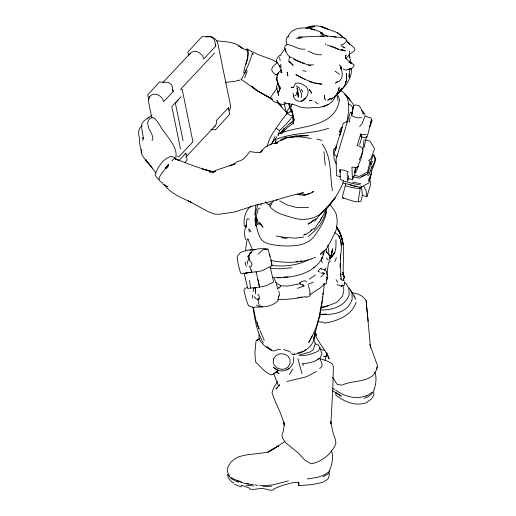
<?xml version="1.0" encoding="UTF-8"?>
<svg xmlns="http://www.w3.org/2000/svg" width="516" height="516" viewBox="0 0 516 516"><rect width="100%" height="100%" fill="white"/><g stroke="black" fill="none" stroke-linecap="round" stroke-linejoin="round"><path stroke-width="0.77" d="M340.238 263.682L340.238 267.398L340.521 254.453L340.283 258.432M340.96 245.3L340.973 242.423L340.263 240.327M259.238 224.802L257.355 220.538L257.387 218.99L256.207 217.281L258.116 209.077L259.903 208.071M351.441 68.583C352.176 80.296 342.876 88.397 335.774 96.234L337.367 92.706M329.253 473.056L329.144 476.184L327.737 479.358L322.261 482.525L311.993 484.601L298.796 485.646L298.274 481.976M278.253 135.386L278.311 134.05C298.996 124.775 335.065 129.045 339.554 99.627L338.335 95.879L336.948 94.305M298.796 485.646L298.932 482.389L293.017 482.557L282.084 485.543L274.151 488.697L273.416 489.994L270.158 490.2L262.541 488.297L253.124 489.439L249.738 489.045L249.041 487.904L241.359 485.201L241.114 486.911L234.496 484.266M175.44 159.521C178.233 149.563 171.647 142.726 166.778 135.166C161.611 130.096 159.45 122.615 153.955 117.887C150.072 116.171 147.628 120.744 147.608 124.046M257.961 225.066L256.052 220.513L256.207 217.281C255.588 224.892 257.291 232.639 261.083 239.25C265.766 244.836 274.067 244.713 280.723 245.79C292.024 246.229 305.304 246.558 313.47 237.289C319.088 229.536 324.874 221.19 326.609 211.605M326.505 208.49C324.899 219.79 317.334 229.878 308.168 236.451M281.452 69.75L280.897 72.775L281.562 71.718M335.91 239.869C336.187 246.461 336.368 254.582 329.782 258.29M346.23 75.82L346.365 73.73C347.661 80.29 345.127 87.481 339.238 91.016L342.102 88.152M324.261 284.348C322.216 304.182 319.662 324.932 308.845 342.153M252.582 298.229L252.769 295.139M324.312 98.756L324.558 95.266L324.454 97.176L325.544 100.252M333.439 153.4L333.594 149.859L334.626 148.421L336.174 148.227M258.993 299.325L259.264 296.216L257.781 294.114M328.473 262.541L326.905 274.854M246.332 227.079L246.474 221.809L247.1 218.836L249.441 219.119M142.855 140.52L143.132 137.714L143.074 138.888C143.383 133.921 141.145 129.31 141.681 124.35L143.687 121.105L151.427 115.507M254.794 214.946L255.878 204.897M322.094 300.867L319.036 318.146L313.58 339.135L315.573 331.401C315.076 345.004 306.027 352.77 293.043 354.55L291.559 353.492M322.268 299.306L322.526 296.971M322.79 294.636L322.964 293.075M340.328 258.445C341.14 250.84 342.947 242.385 338.612 235.438L334.761 232.619M364.051 139.591L363.219 146.776L362.38 149.743M309.864 292.475L309.968 295.836L305.775 297.571M340.992 69.234L341.147 66.906L339.341 64.842M278.646 295.791L277.976 300.731C273.725 305.22 267.643 306.607 261.702 306.968L259.045 304.737M243.655 72.601C244.674 65.203 248.97 57.96 247.512 50.349L243.468 48.794L238.211 45.705L242.739 48.607C235.509 41.422 225.44 41.97 216.275 40.7M346.952 122.228C348.629 111.598 351.867 96.847 340.592 90.371M361.593 117.667L357.014 117.854L351.648 115.816L352.641 109.263M360.91 186.263C362.658 191.068 362.696 196.473 360.923 201.279C355.002 203.259 348.448 198.989 342.65 197.957L342.501 196.319L345.746 183.993M349.364 122.273L350.19 117.248M266.901 146.783L269.41 139.397L272.693 133.263L282.149 119.564L287.289 113.159L290.811 111.469L292.108 112.043M296.926 91.7L296.132 94.996L294.849 95.666M356.124 167.687L354.595 172.847L355.518 167.655M351.648 115.816L353.028 107.947L353.679 105.954L354.956 104.948L358.813 105.451L360.697 107.857L363.645 114.049L362.496 112.998M290.811 111.469L291.34 108.495M352.144 112.901L353.028 107.947M345.41 82.863L345.656 81.534M376.699 369.624L377.46 365.638L369.675 344.095M360.336 184.967L352.247 183.457L343.321 180.89L342.895 182.903L360.458 187.45L368.785 182.993L371.185 173.37M343.779 290.353L342.605 296.094L336.755 302.428L324.029 307.278L320.836 307.459M252.788 54.78L253.111 53.212M340.102 134.624L341.934 128.69M359.646 187.405L360.207 188.559L358.356 200.208L358.555 201.866M377.028 366.908C374.474 383.762 353.408 379.35 341.966 385.181L337.219 384.459L332.562 377.215M340.044 135.134L340.876 131.212M366.579 136.347L363.935 147.899M276.686 283.703L278.917 284.451L280.775 285.754L287.315 286.116L299.848 283.794L300.112 282.587L301.931 281.375L305.079 280.743L306.588 282.059M331.53 254.091L332.678 248.776L331.008 255.884L329.343 258.135M363.161 149.079L361.007 158.954L357.743 166.513M301.163 97.634L301.783 94.886L299.48 88.597M325.028 360.42L326.905 352.596M260.819 205.387L261.167 203.846M252.33 52.903C250.002 62.068 245.984 70.898 241.488 79.122M370.146 178.53L371.688 172.028L371.21 170.867M245.622 261.805L245.132 263.857L246.326 266.269M335.406 150.298L336.625 145.215L335.026 149.975L335.793 148.808M344.843 282.8L344.211 285.4L342.669 285.625M374.539 388.554C375.996 383.291 376.783 377.402 374.906 372.152M371.501 119.854L369.559 127.575L372.133 120.621L371.346 119.364M349.467 54.715L345.772 58.669L345.372 57.618L346.075 54.928L345.359 56.096M327.338 278.743L327.763 277.131L326.499 271.493L324.035 269.423L320.63 268.604L319.294 269.475L318.043 271.506L319.52 271.926M356.085 302.195C352.015 315.315 336.903 321.423 324.364 323.1L322.107 321.758L320.881 322.319L319.359 321.81L318.101 320.804M326.983 280.033L327.763 277.131M325.731 209.18L324.932 212.121L319.423 222.144M247.041 239.624L245.693 248.551L246.029 250.731M371.926 166.068L369.43 174.279L367.715 175.846M245.964 64.461L247.77 58.289L248.286 53.677L247.983 49.878L247.138 48.981L245.997 49.929M275.047 143.661L275.654 141.648M359.375 160.076L360.033 157.87M336.258 163.83L334.136 159.134L333.858 154.316L343.314 123.201L348.197 120.996M366.515 134.45L363.883 134.779L360.71 133.999L357.162 145.686L360.336 146.467L362.271 148.408M359.607 126.568L362.013 123.795L364.87 116.152L370.804 117.829L371.63 119.312L367.34 136.398L365.838 137.514L363.219 137.359L361.103 136.843L361.548 135.386M359.639 144.59L361.948 136.992M362.29 195.448L366.94 196.59L370.617 184.489L369.804 178.517M279.64 89.133L278.821 91.816L279.291 90.416M258.155 204.091L256.117 210.67L254.956 219.487L255.652 225.17L256.329 226.092L255.446 224.576M278.04 135.308L279.653 130.535L286.503 123.808L292.985 116.061L290.05 115.339L287.289 113.159M249.099 256.026L250.125 253.046L253.034 250.215C257.761 248.312 262.992 248.415 267.959 249.17L270.919 259.2L271.719 265.418M371.056 161.127L373.12 155.161M293.385 87.488L291.211 87.243L293.385 87.488L295.449 83.495C299.203 81.709 303.144 84.701 306.201 86.694C309.845 90.881 308.039 97.208 303.473 99.904M360.413 157.677L362.787 151.388M244.7 77.864L247.222 71.202M334.865 261.664L336.393 257.742M324.293 251.002L323.906 252.582M288.825 59.34L289.786 56.934M246.525 225.066C244.12 229.523 244.126 234.748 245.552 239.514M368.192 180.813L369.849 176.678M358.317 166.378L352.434 179.639L348.648 178.704L348.352 175.53M371.862 168.061L374.274 162.127L375.261 157.541L373.778 155.413M345.559 82.863L346.642 80.206L345.533 82.231M338.303 89.842L339.315 87.475L337.503 93.144L335.774 96.234M323.893 252.892C318.559 272.893 294.952 277.569 277.111 277.847M329.795 470.444L328.421 473.623L323.074 476.868M244.629 73.594L246.467 69.454M248.454 259.529L247.312 262.115L247.345 264.231M272.274 142.558L275.054 136.437M335.032 96.698C333.491 102.452 327.725 104.935 322.681 106.941L328.195 104.471M371.21 164.546L372.378 161.456L371.043 161.605M348.752 178.523L347.507 181.161L347.139 173.724L348.21 171.757L343.759 170.19L340.05 169.751L340.315 179.394L343.346 180.761M308.794 342.811L312.245 335.619M343.017 183.057C337.587 194.971 330.537 206.652 319.817 214.521C312.174 219.287 303.221 220.609 294.526 218.255C285.896 215.591 275.718 213.882 269.765 206.439L271.984 203.459M349.08 62.346L349.719 61.023L349.306 62.333L351.37 63.262L349.577 62.507M279.059 385.878L279.627 384.762L275.854 388.941L277.608 387.439M249.86 254.169L248.789 256.13L249.37 259.425M314.863 343.63L318.359 345.03L319.985 347.836L318.127 351.248C312.161 353.776 305.427 356.459 298.88 355.085L310.039 351.989L313.238 349.751L315.431 343.25L313.883 340.205M149.621 96.718L148.408 99.949L148.55 101.839L151.904 118.229M229.427 110.618L230.639 107.386L230.497 105.503L217.881 43.828C216.823 38.919 211.083 34.74 206.187 36.933M323.738 250.86L320.384 254.285L326.131 249.325L331.001 240.824L336.18 229.968L337.109 223.499L337.225 220.209L336.316 214.334L334.478 210.567L329.95 204.484M151.917 140.616L152.884 138.991C152.994 133.612 148.253 129.845 147.899 124.627M303.789 365.38L302.221 363.683L307.426 363.154L313.825 361.632L317.54 359.742L318.153 358.717M278.679 287.373L277.614 289.134L276.176 282.317M289.405 374.571L292.695 369.14M314.315 229.407L319.43 221.338M320.281 219.99L321.984 217.3M277.55 381.543L273.848 387.348L272.009 392.347C275.292 403.725 282.084 413.929 284.419 425.655L283.839 422.017M322.694 254.465L323.506 253.208M277.666 74.065L278.84 72.253L281.297 70.112M279.285 288.063L280.775 285.754L280.214 286.167M291.127 107.109L290.095 108.708L291.147 110.34M324.622 270.229L326.138 267.998M278.382 297.048L279.685 295.158L278.814 291.243M278.053 73.382L278.84 72.253C274.705 77.2 278.111 83.592 280.336 88.584L279.762 86.146M280.124 133.902L282.304 130.793L289.231 124.079L293.572 120.589M281.31 132.631L284.458 128.174L281.001 132.67L283.8 129.916M166.513 168.642L168.551 165.765M276.299 200.634L277.028 199.608M352.699 111.301L351.538 112.939L351.938 113.262M284.948 48.852L280.659 54.644M270.449 145.041L276.944 136.85M343.075 68.983L346.165 70.189L347.487 69.467L349.197 69.596L349.764 68.854L349.151 77.374L349.113 74.343M331.02 257.452L334.968 252.543M165.036 168.19L168.687 164.365L161.186 174.105L159.044 177.768L159.431 180.297L155.832 176.433L155.039 174.569C158.044 167.132 163.037 158.431 171.293 156.322L174.344 157.438L175.846 159.244M185.018 162.346L187.147 159.734L185.805 153.2L178.929 160.534M314.502 221.396L321.7 212.566M277.518 84.495L276.376 86.572L278.524 95.428L278.072 91.319M336.574 82.012L335.594 83.16L337.341 81.812M258.322 254.169L262.515 249.976L265.753 248.88M330.014 257.529L334.278 253.356M291.108 366.476C287.077 372.107 277.918 372.378 273.299 367.244L277.692 370.146M310.703 230.787L311.767 229.62M162.959 82.489L190.217 53.393M148.795 99.827L147.776 94.828L159.418 82.057L168.584 82.328L171.886 85.159L173.189 91.526L163.669 101.684A8.191 6.476 43.1 0 0 157.141 94.551A8.191 6.476 43.1 0 0 149.55 97.098M188.559 55.651L187.83 52.077L201.988 36.623L211.154 36.894L214.456 39.726L215.759 46.092L203.723 58.94A8.191 6.476 43.1 0 0 196.873 51.703A8.191 6.476 43.1 0 0 189.372 54.877M214.533 53.077L180.503 89.397L182.206 89.449L192.92 141.797L179.213 156.419L177.51 156.367M180.903 96.847L171.822 106.541L180.516 149.021M178.562 99.601L175.356 103.019L183.064 140.668M210.941 129.619L215.553 129.755L229.717 114.3L228.375 107.76L216.339 120.609A8.191 6.476 43.1 0 1 213.998 126.846M185.825 157.154L215.269 125.73M255.955 271.997L262.296 270.655L270.126 266.682L273.635 281.91L266.566 285.658L259.516 287.115L256.168 271.777L248.602 272.48M334.046 97.369L341.115 89.842L334.046 97.369L330.704 99.42L332.562 97.905M288.979 368.185L288.044 369.159L286.477 369.424M324.757 283.407L320.72 287.58L310.135 294.481M250.763 253.24L251.66 252.311M313.56 219.971L311.948 221.628L308.02 224.131L311.187 222.351L315.96 218.545M171.899 160.979L174.621 158.18M277.434 62.546L273.332 66.08L271.945 68.26L271.764 70.357L273.428 72.808L275.196 74.33L277.421 75.33M277.202 87.914L271.571 95.853L270.732 97.266L270.81 98.227L273.641 101.575L279.608 103.548M277.227 77.265L276.228 78.948L278.53 84.972L277.227 82.457M291.346 365.747C293.785 363.574 293.862 359.884 293.675 356.859M289.966 123.853L293.636 120.847M281.355 133.599L287.825 127.297L293.636 122.989M251.453 205.89C245.287 210.173 243.584 218.023 244.139 225.099L244.836 226.234L246.106 226.924M319.759 368.553L321.539 366.837L322.1 365.522L321.797 362.877L319.765 358.349M278.505 370.03L272.99 374.455L270.474 374.822L264.334 370.785L255.459 361.806L254.936 353.015L255.936 341.469L256.31 340.508L259.438 338.896M291.495 105.425L289.302 107.502L286.993 111.559L287.606 113.372M276.473 371.746L277.55 370.746L275.125 372.933L276.473 371.746L278.943 373.719L276.86 371.952M320.791 277.028L324.564 273.551L322.635 272.396M324.519 474.391L323.448 475.365L317.134 477.423L307.233 478.932M290.147 112.101L291.501 110.882M292.417 103.909L291.346 104.838L290.798 106.889M142.1 125.73C137.617 128.523 138.243 134.295 139.662 138.656C139.023 143.525 140.7 147.995 141.674 152.543L141.603 149.627M314.115 228.175L309.374 232.194L306.162 234.232L303.731 235.096L305.627 233.922M304.098 350.97L305.736 349.609M330.001 258.264L331.749 256.871M317.54 359.742L320.139 357.698L321.99 354.008L319.985 347.836M255.717 291.443L255.297 288.895L255.775 287.644L254.691 287.528L253.324 288.586L253.453 291.656M336.954 284.497L341.173 286.232L342.037 285.561M302.731 100.297L301.499 101.239C297.874 101.762 293.481 100.02 293.591 95.782M303.956 99.349L305.188 98.408L303.524 100.259L301.499 101.239L302.815 100.349M358.188 166.539L356.666 167.694L351.931 167.042L352.434 179.639M273.59 201.214L269.958 203.93L267.669 204.368L265.418 201.82M309.361 279.169L315.379 274.951M250.537 266.92L251.324 266.372L252.04 264.379L250.995 261.851L249.344 260.477L248.493 256.355L250.125 253.046L248.789 256.13L247.364 256.645M270.449 266.637L272.125 265.488C284.29 266.772 297.3 265.598 308.239 259.858M366.296 396.217L372.12 392.308M284.413 441.909L268.152 452.242L278.614 445.94M324.79 474.604L328.879 471.953C331.872 465.445 333.807 457.944 331.524 450.913M247.106 287.27L244.539 288.921L243.939 289.973L246.055 299.338L248.473 305.762L253.046 307.323L262.638 306.833M348.893 54.509L349.545 54.103L349.784 57.405L349.306 55.709L351.157 63.365M284.084 102.129L285.142 103.168L285.722 102.819M316.663 371.391L306.375 376.777L286.902 381.479M370.998 170.738L372.101 170.099L375.854 159.721L374.693 157.812M278.575 445.934L266.72 452.461L246.029 454.977L238.902 456.679L234.503 459.047L230.652 462.433L227.775 467.141L227.55 472.075L229.317 475.597M259.542 298.383L257.832 299.319L255.994 298.816L254.459 296.532M365.347 174.685L359.542 178.149L352.912 176.814M313.186 267.765L314.438 267.088M367.36 173.144L369.185 172.15M349.887 53.922L354.195 51.078L354.95 49.426L354.24 47.904L347.849 42.235L349.519 44.408L346.017 39.809M349.197 69.596L352.26 68.106L353.815 66.345L354.086 64.926C351.144 62.604 347.674 60.817 345.372 57.618M286.638 137.062L280.427 140.223L285.941 137.501L296.9 136.063L308.252 135.631L299.119 135.901M259.445 338.941L256.31 340.508L257.548 339.889M229.923 165.81L235.354 163.133L236.102 162.198L242.952 159.521L246.912 155.381L249.731 151.562L257.645 152.639L260.748 152.297L262.547 150.401L260.161 152.42L260.748 152.297C264.379 146.28 271.1 143.158 277.956 142.764L274.577 143.732M147.421 118.138L148.698 117.525M309.864 193.184L304.866 195.171M311.316 192.513L313.489 191.507C308.813 194.867 302.679 195.97 297.171 194.21M276.879 142.203L288.076 137.437L293.32 137.146M328.737 262.444L329.963 261.896L329.808 255.949L326.26 251.563L326.131 249.325M341.173 286.232L343.314 285.29L341.34 285.793M304.472 98.492L305.743 97.943M308.013 284.335L313.367 282.033M230.001 165.9L235.025 163.882L216.236 170.209L212.437 172.615L214.495 171.925M361.271 176.614L367.747 174.021L370.765 164.075L370.166 162.643M311.051 258.929L315.476 257.291M297.532 288.341L304.034 285.954L302.628 284.219M363.974 398.333L368.005 396.849L371.778 393.76L374.203 390.012L373.977 388.554M306.201 28.167L311.064 26.897L307.71 27.645M322.268 262.844L321.41 260.457L321.313 258.155L322.119 257.871M305.878 27.787C313.302 24.433 321.984 25.632 328.866 29.715M244.074 272.912L247.699 288.399L259.516 287.115L257.877 279.375M299.854 352.383L303.389 351.209M293.043 354.55L294.72 353.995M249.738 250.505L253.124 249.409L255.414 249.789M366.663 395.52C356.272 399.958 344.533 396.552 335.703 390.161M325.164 105.896L319.43 107.373L306.149 107.992L299.519 106.87L294.03 104.638L285.142 103.168M328.744 128.226C311.496 134.302 292.25 132.322 275.473 139.72L276.099 143.216M285.148 103.98L282.284 104.484L280.517 103.942M311.2 259.148C298.145 263.199 284.026 263.031 270.681 260.49M238.682 80.335L239.379 80.141L234.819 81.315L225.718 82.315M253.124 249.409L248.028 250.054L240.553 252.434L237.16 256.497L238.076 263.728L240.469 272.925L241.617 273.493L244.371 273.486L248.041 272.635M301.783 296.945C294.01 299.177 285.806 299.493 277.756 299.415M288.399 480.906L272.255 484.976L269.855 485.027M297.79 352.938L299.145 352.622M348.545 69.305L350.622 68.834L349.042 69.176M244.371 273.486L251.879 272.274L251.234 269.849M326.641 356.085L323.726 356.685L326.718 356.111M321.313 307.136L328.279 305.775M299.145 193.545L303.473 192.752L290.308 195.796L269.771 201.872L256.684 204.858L234.528 212.037L218.842 214.288L214.301 214.069L208.574 211.857L188.598 201.008M297.88 297.925L305.827 296.629M290.502 137.514L294.12 136.927L300.97 136.914L311.264 138.546M214.901 171.254L209.599 172.073L215.095 171.338M295.932 261.728L298.132 261.386M300.325 261.051L301.796 260.825M303.666 237.057L295.326 238.147L284.761 237.386L276.15 236.031M265.643 249.409L267.959 249.17M291.708 267.72L281.175 268.759L272.751 268.655L269.862 268.101M215.288 171.125L212.276 171.409L202.517 169.016L209.38 170.983M321.965 314.386L326.493 313.973M336.729 82.27L339.425 81.186C343.662 77.239 342.353 71.214 340.444 66.467L341.379 69.512L341.147 66.906M302.363 37.404L298.203 37.12L326.576 35.914L336.039 37.075M280.794 277.337L275.654 277.356M283.207 277.169L288.018 276.84M320.101 310C331.704 310.406 345.327 306.639 349.261 294.359L348.784 288.328L346.139 283.6L344.314 282.265M280.523 349.435L277.969 349.59L273.538 351.067C267.778 348.7 262.528 345.152 259.458 339.593M319.565 314.631C332.291 314.934 347.552 313.476 352.164 299.203L351.97 292.701L349.261 287.889M293.778 136.179L297.597 135.979M262.87 486.575L271.913 486.182M320.159 36.159L324.319 36.365M308.304 64.958L313.47 64.835M342.65 197.957L343.85 197.938M308.607 207.361L296.713 207.567L286.664 204.755L279.846 200.943M259.696 485.498L269.184 485.356M245.493 272.932L246.912 272.945M256.052 220.513L257.355 220.538M321.313 258.155L323.119 258.181M296.094 38.223L300.589 38.371M305.008 49.123C298.454 50.11 293.365 45.144 287.16 44.492L285.213 45.821L284.639 47.317L285.929 51.529L284.935 48.93C285.864 52.774 288.154 56.412 291.875 58.063M321.655 54.793L317.34 54.632L313.47 53.554L308.11 51.09M357.007 186.418L354.021 186.237L350.022 184.683M281.104 55.354L279.975 55.264C278.105 56.431 276.544 58.534 276.35 60.798L279.666 66.39L281.278 67.215L280.498 64.248M319.288 358.588C323.822 359.62 328.621 361.297 332.446 364.044L333.323 366.683L332.833 387.993L330.872 423.913L330.717 421.533L333.117 433.059L335.587 440.316L335.877 443.534C331.788 453.661 321.952 461.859 311.219 463.8L304.692 460.04L298.616 453.293L285.819 442.844L282.71 438.529L281.878 435.317L283.271 431.395L284.187 425.384L283.781 422.249M331.356 36.552L342.682 37.597L345.72 38.532L346.352 40.893L345.785 42.383L343.766 43.892L341.095 44.95L342.263 46.363L345.023 47.853L343.153 47.246M351.731 292.772C357.227 293.449 363.38 295.545 366.115 300.744L370.54 347.971L370.191 346.423M360.207 188.559L353.692 187.895L345.449 185.883M246.19 485.221L253.788 486.001M298.88 194.409L300.37 194.577M302.602 194.822L304.833 195.074M277.743 74.756L275.505 74.381M281.51 237.708L287.044 238.469M320.836 273.016L324.564 273.551M250.931 484.227L253.246 484.589M254.794 484.827L257.877 485.304M302.821 70.698L306.246 71.279M316.824 83.321L321.855 84.198L313.941 83.031L309.142 81.541M352.583 182.109L360.671 183.619M320.249 349.306L324.841 350.454M250.918 484.614L243.049 482.957L236.489 480.422M323.571 283.968L324.764 284.245L326.402 283.639L326.435 276.789M365.489 139.978L369.92 141.068L374.577 148.718L370.817 159.089L368.618 160.373L370.049 161.624L367.508 171.989L359.181 176.446L354.105 175.201M316.914 139.133L322.036 140.391M340.483 176.698L336.509 175.724L336.09 159.276L349.584 114.391L350.306 112.514L350.635 112.817M246.442 483.324L248.615 483.873M272.77 277.473L274.293 277.286L275.757 282.742M321.055 32.547L322.519 32.927M341.579 279.982L343.327 280.452L343.817 278.266L343.372 279.182L344.372 277.789L344.449 276.531L342.863 274.222M283.419 349.513L288.986 351.202L290.76 352.409M311.161 81.812L313.283 82.405M314.695 82.799L316.108 83.199M337.348 49.072L342.05 50.433M211.67 171.641C199.615 168.28 188.024 163.811 176.401 159.302L178.484 160.257L175.459 158.625M327.138 44.963L330.801 46.208M306.31 64.326L310.858 65.887M331.414 46.537L337.703 48.878M338.277 49.052L330.569 46.008M332.73 388.606L334.878 389.457M236.141 479.938L232.413 478.435L231.42 477.268M237.631 480.544L241.359 482.047M310.458 81.612L304.866 79.303L295.874 74.633L304.575 79.251M342.327 127.749L341.508 127.407L339.554 130.909L339.734 132.548L340.347 132.915M302.228 62.565L305.627 64.029M247.138 48.981L251.969 51.729L251.421 51.387M300.867 61.978L295.313 59.579L292.972 58.005M298.3 61.294L304.285 63.887M276.079 128.265L279.653 130.535M326.757 29.057L320.965 26.471L337.232 32.611L342.076 36.139M320.913 32.895L322.964 33.817L320.462 32.089L316.463 30.321L310.393 28.677L314.702 29.915C306.04 26.677 291.637 26.413 287.928 36.92L288.96 36.243L286.419 37.803L286.245 39.339L286.187 41.435L287.077 44.615M293.636 59.263L299.19 61.959M277.602 62.778C270.016 57.54 260.374 56.612 252.769 51.755M304.034 285.954L299.848 283.794M238.482 482.286L231.536 478.816L228.246 475.126M327.776 36.423L320.707 33.347L323.08 35.004M272.216 99.266L256.259 90.158L251.421 85.933L257.2 90.784L266.695 96.041M268.049 96.795L272.151 99.111M188.604 200.918L191.881 202.749C182.2 197.905 170.977 193.829 164.352 184.838L167.597 186.876L163.211 184.251L162.65 183.09L159.708 180.89M361.342 110.701L363.322 111.824L365.257 115.203M256.439 305.053L259.361 306.781M280.194 89.449L279.53 89.042L278.169 84.282M296.087 85.791L299.499 87.92M332.607 390.722L341.392 396.217L335.729 392.483L335.845 395.114C344.378 401.79 355.247 406.44 366.089 402.841L371.468 398.881L373.868 395.108L373.836 392.257M233.871 483.092L231.362 481.493L228.233 477.668L227.466 474.275M272.087 99.175L256.259 90.158L257.2 90.784L240.849 79.096M297.519 94.054L298.422 94.66M348.261 103.574L351.519 105.761L353.286 108.444M320.63 268.604L321.326 269.075M333.858 154.316L337.193 156.58M337.174 32.702L344.475 38.274M334.923 71.066L339.567 74.362M271.687 350.235L266.811 346.72L270.997 349.861M314.786 101.613L317.953 103.974M344.875 94.815L348.687 98.156L353.028 104.084L353.634 106.812M370.436 162.727L371.681 163.94M353.757 295.913L356.053 299.441M151.124 166.21L146.576 161.779L145.389 159.534M277.543 102.684L286.58 112.462M268.63 204.297L270.274 205.949M300.112 282.587L300.557 283.052M248.377 239.682L247.609 238.889L252.305 249.144M290.218 62.571L288.973 61.256L288.837 60.14M319.417 315.212L320.372 316.308M344.991 94.041L349.377 99.201L350.074 100.633M141.158 150.395C140.745 156.258 146.131 159.747 149.247 163.991M259.483 222.957L263.044 227.182L259.548 222.473M155.929 172.899L145.325 159.238L147.466 162.443L145.97 159.973M152.613 168.545L147.37 161.772M326.512 257.884L328.324 260.245M251.163 231.89L248.77 228.769L249.228 232.013M278.608 102.807L276.873 100.491L278.388 102.948M343.437 279.936L344.295 281.078M325.299 43.879L325.899 44.692M279.653 103.742L281.859 106.967L279.208 103.219M336.148 279.743L337.806 282.168M309.187 89.513L311.696 93.196L309.258 89.204M349.377 99.201L348.687 98.156L349.384 99.524M326.26 251.563L327.099 252.821M336.677 227.021C347.023 241.12 342.25 259.264 343.372 275.441L342.817 272.712M350.364 290.121L354.769 296.906M322.203 144.016C332.111 157.477 329.621 175.066 332.414 190.688M336.516 227.079L340.766 234.696L343.379 244.842L340.766 234.696L336.348 226.105M263.373 342.998C256.936 332.188 254.736 319.41 252.93 307.11M363.838 186.34L366.102 190.714L366.94 196.59M315.057 332.472L316.495 335.258L315.489 333.117M301.35 89.262L302.628 91.964M342.779 274.338L344.372 277.789L342.856 272.629M314.902 333.594C317.921 343.017 326.002 349.648 329.079 358.962L327.196 353.699M273.59 373.262L278.317 385.639M264.231 340.341L259.993 330.498M249.318 265.979L251.099 270.158M257.923 325.415L259.4 329.04M282.013 72.814L279.201 65.371M258.09 300.022L257.832 299.319L258.851 304.13M254.691 287.528L255.53 289.837L255.543 293.991M245.474 225.653L245.99 227.15M297.261 88.907L297.945 90.9M338.612 235.438L339.56 238.231M258.813 328.744L255.762 319.623L253.446 307.588M342.553 284.884L343.882 289.547M297.893 358.652L302.021 373.616M286.928 114.352L284.2 104.064M257.078 322.403L257.71 324.661M340.786 278.382L341.179 279.814L340.302 263.257M291.772 111.263L294.243 120.37L291.708 109.579L293.43 118.48L292.998 115.5M308.31 285.348L310.09 292.108M293.075 93.286L293.739 96.357M279.62 57.25L280.136 60.733M272.125 265.488L271.248 259.987M327.918 245.145L329.214 255.601M297.693 91.1L297.074 87.739L298.235 97.131L298.254 92.312M288.979 103.606L289.682 108.031L288.947 103.845M337.322 96.318L338.006 100.878M292.566 112.52L292.778 114.01M360.71 133.999L361.103 136.843M249.518 280.336L250.583 288.167M373.855 154.31L374.184 157.109M292.269 111.095L293.307 123.982M366.115 300.744L368.166 321.313M323.938 151.627L325.196 165.326M340.283 172.357L340.05 169.751L340.141 172.002M340.308 273.815L340.476 276.125M346.365 73.73L346.707 78.664M269.655 253.995L269.784 256.362M258.929 334.974L259.096 339.38M349.59 50.981L349.667 53.174M246.196 225.182L246.235 226.466M215.12 44.189A8.191 6.476 43.1 0 1 215.759 46.092M172.55 89.623A8.191 6.476 43.1 0 1 173.189 91.526M185.805 153.2A8.191 6.476 43.1 0 1 185.954 154.471M228.375 107.76A8.191 6.476 43.1 0 1 228.517 109.65M273.622 358.865L273.196 362.168L274.26 365.27L277.827 368.398L282.291 369.379L285.664 368.585L288.386 366.663L290.057 363.387L289.973 359.504L287.993 356.117L284.206 353.97L279.743 353.789L275.931 355.576L273.622 358.865M332.51 250.105L331.008 255.884L332.51 250.105M335.413 197.512L325.68 209.083L319.817 214.521L328.563 206.419L325.68 209.083L335.413 197.512M330.866 98.169L327.795 100.22L330.866 98.169M311.954 100.536L309.355 100.504L311.954 100.536M312.767 26.793L308.207 27.438L314.799 26.619L312.767 26.793M343.127 50.065L341.082 49.555L345.488 50.994L343.127 50.065M291.456 63.474L288.973 61.256L293.153 65.345L291.456 63.474M340.973 235.786L338.87 230.375L342.547 240.553L340.973 235.786M287.825 75.807L287.206 72.221L287.825 75.807"/></g></svg>
